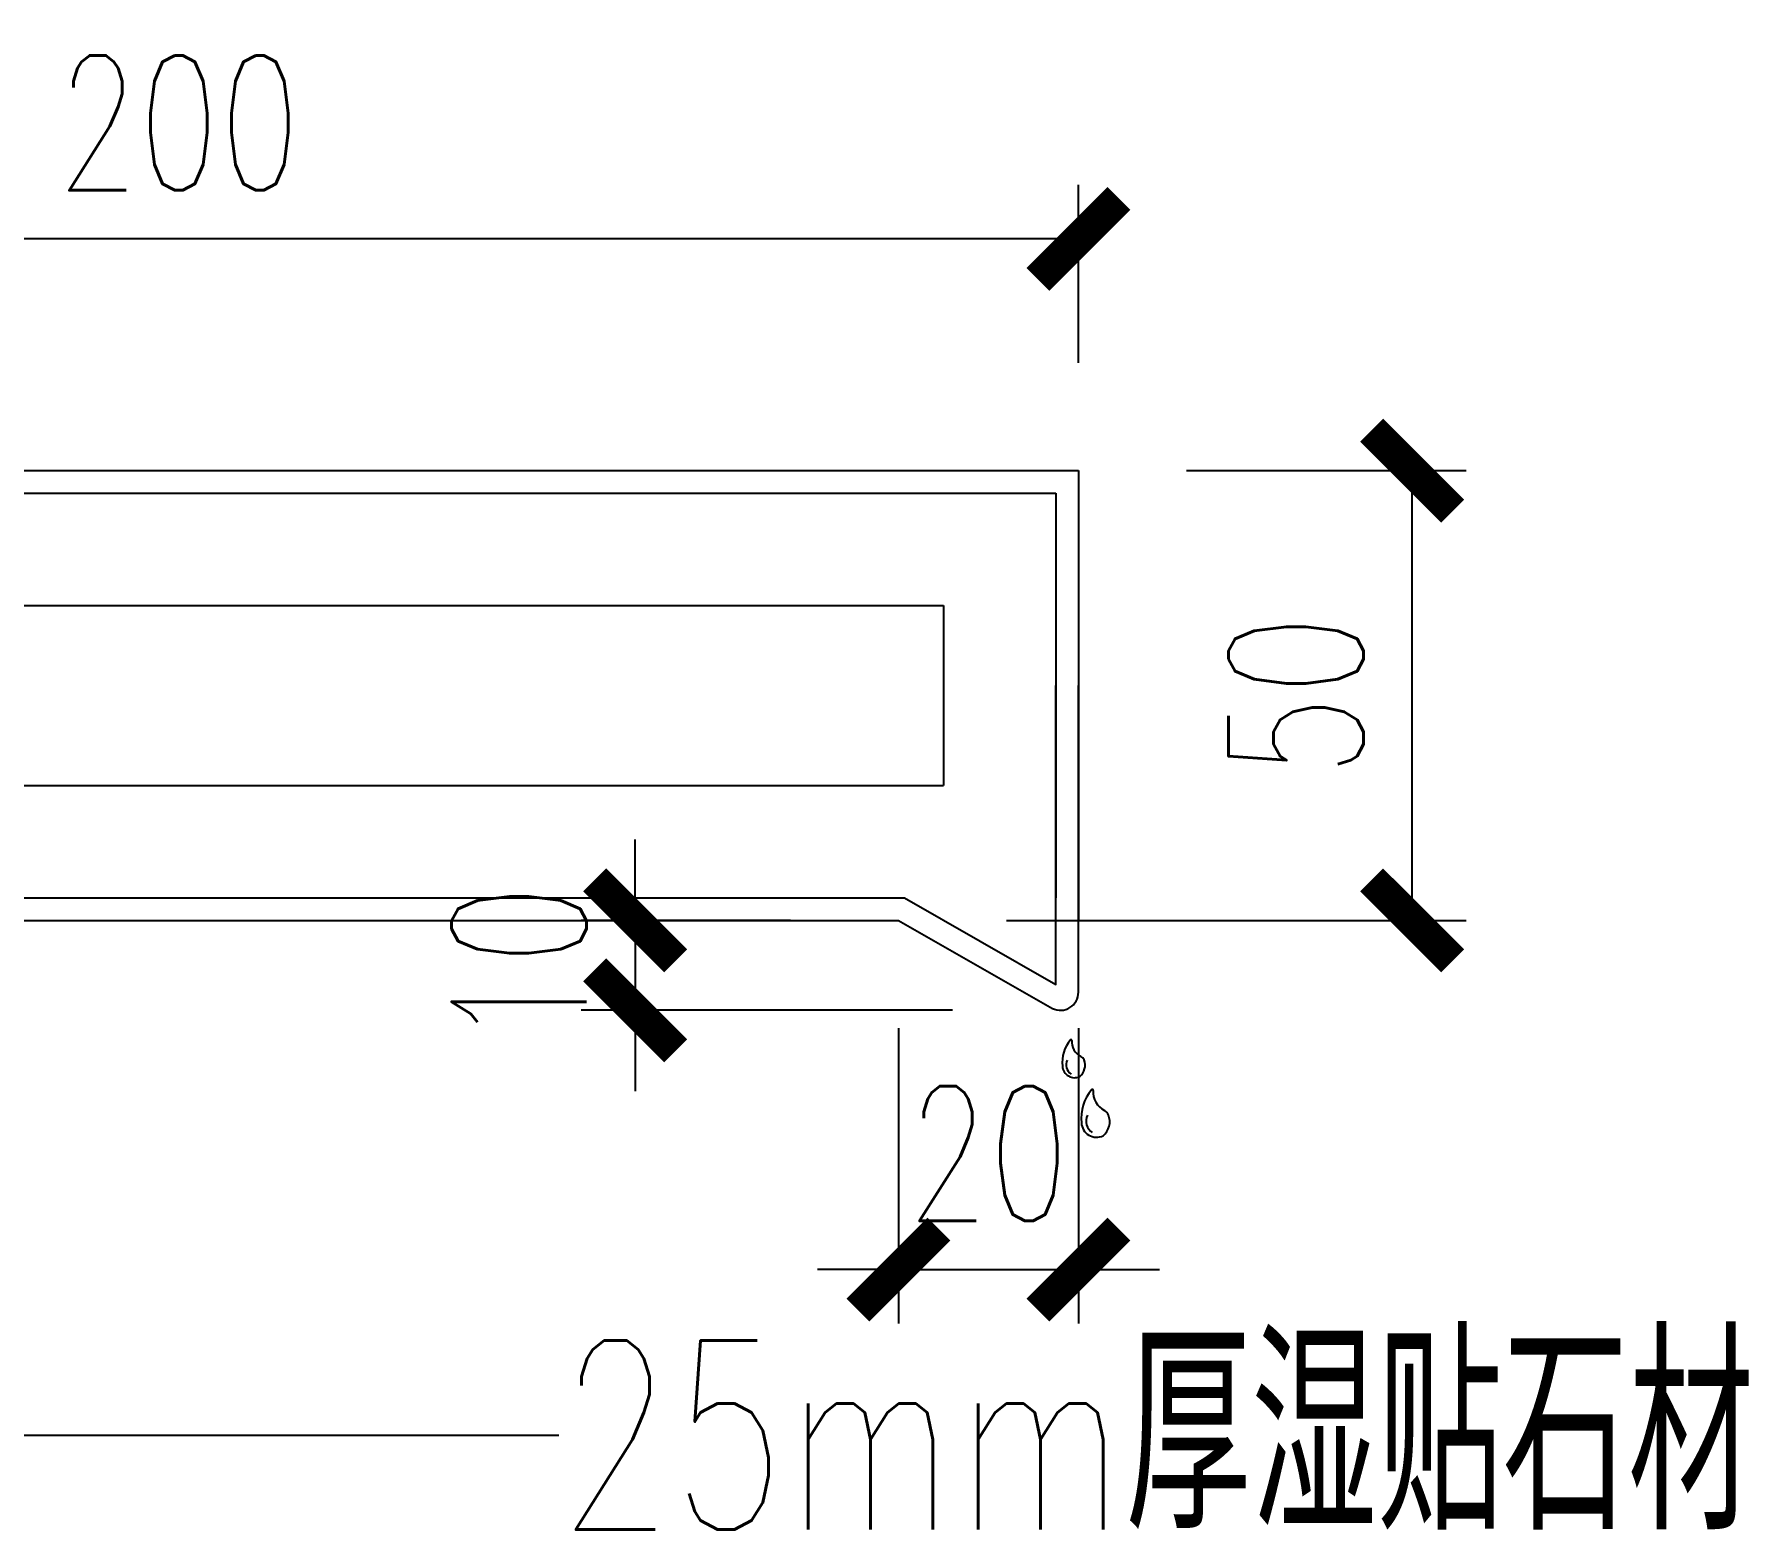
# Model space of a CAD drawing. Extents: x -202236 to 1002404, y -663931 to 1550022.
# Drawn here: x 24091.1 to 24281.6, y -356616.4 to -356450.2 of the extents above; entities that cross this region are included whole.
import ezdxf
from ezdxf.enums import TextEntityAlignment as Align

# ---------------------------------------------------------------- set-up
doc = ezdxf.new("R2010")
doc.units = 0
for name, color, linetype in [('!ZN3-玻璃幕墙-4', 4, 'Continuous'), ('!ZN3-铝板幕墙-3', 3, 'Continuous'), ('!ZN4-辅助材料-1', 1, 'Continuous'), ('!ZN5-铝材断面-6', 6, 'Continuous'), ('DIM', 173, 'Continuous'), ('TEXT', 7, 'Continuous')]:
    doc.layers.add(name, color=color, linetype=linetype)
doc.styles.add('DHTEXT-1', font='ROMANS.shx', dxfattribs={"width": 0.7, "bigfont": 'CHINESE.shx'})
doc.dimstyles.new('ZN6', dxfattribs={"dimscale": 6, "dimtxt": 2.5, "dimasz": 1.5, "dimexe": 1, "dimexo": 2, "dimgap": 0.9, "dimtad": 1, "dimdec": 0, "dimdsep": 46, "dimtxsty": 'DHTEXT-1', "dimblk": 'ARCHTICK', "dimcen": 2.5, "dimclrd": 173, "dimclre": 173, "dimclrt": 7, "dimazin": 2, "dimtfac": 1, "dimtdec": 1, "dimtix": 1, "dimtmove": 2, "dimatfit": 3, "dimfxl": 0, "dimtolj": 1, "dimtzin": 0, "dimarcsym": 0})

# ---------------------------------------------------------------- blocks, each defined once
blk = doc.blocks.new('20180416.09092401')
at = {"layer": '!ZN4-辅助材料-1', "color": 145}
for centre, radius, start, end in [((5.13, -9.53), 3.93, 140.0495, 186.0703), ((2.17, -7.06), 0.08, 350.823, 137.7216), ((4.09, -7.21), 1.84, 175.7812, 243.5577), ((2.88, -9.78), 1.25, 155.4041, 236.1311), ((2.13, -9.85), 1.61, 309.5965, 21.7891), ((2.88, -9.55), 0.8, 21.7891, 60.8756), ((2.57, -9.87), 1.35, 182.8889, 295.6987), ((8.22, -15.72), 4.91, 140.0495, 186.0703), ((4.53, -12.63), 0.1, 350.823, 137.7216), ((6.92, -12.81), 2.3, 175.7812, 243.5577), ((5.41, -15.75), 1, 21.7891, 60.8756), ((5.02, -16.15), 1.69, 182.8889, 295.6987), ((5.41, -16.03), 1.56, 155.4041, 236.1311), ((4.47, -16.12), 2.01, 309.5965, 21.7891)]:
    blk.add_arc(centre, radius, start, end, dxfattribs=at)
blk = doc.blocks.new('A$Cf3634199')
at = {"layer": '!ZN3-铝板幕墙-3'}
blk.add_lwpolyline([(0.98, -25), (-5, -25), (-22.11, -34.79, -0.557537), (-25, -33), (-25, -33), (-25, 1.11)], format="xyb", dxfattribs=at)
blk.add_lwpolyline([(0.98, -22.5), (-5.66, -22.5), (-22.5, -32.13), (-22.5, 1.11)], dxfattribs=at)
at = {"layer": '!ZN5-铝材断面-6'}
blk.add_point((-25, -25), dxfattribs=at)
at = {"layer": '!ZN3-玻璃幕墙-4', "xscale": -1}
blk.add_blockref('20180416.09092401', (-22, -31.27), dxfattribs=at)
blk = doc.blocks.new('20250915170125')
at = {"layer": '!ZN3-铝板幕墙-3', "ltscale": 80}
for p, q in [((-199, -15), (-199, 0)), ((-199, -50), (-199, -35))]:
    blk.add_line(p, q, dxfattribs=at)
at = {"layer": '!ZN3-铝板幕墙-3'}
for points in [[(-199, 0), (0, 0)], [(0, 0), (0, -50)], [(-199, -2.5), (-2.5, -2.5)], [(-2.5, -2.5), (-2.5, -47.5)], [(-199, -15), (-15, -15)], [(-15, -15), (-15, -35)], [(-199, -35), (-15, -35)], [(-199, -47.5), (-19.34, -47.5)], [(-199, -50), (-20, -50)]]:
    blk.add_lwpolyline(points, dxfattribs=at)
at = {"layer": '!ZN3-铝板幕墙-3', "ltscale": 1000, "xscale": -1}
blk.add_blockref('A$Cf3634199', (-25, -25), dxfattribs=at)
blk = doc.blocks.new('_ArchTick')
at = {"color": 0, "linetype": 'ByBlock', "const_width": 0.4}
blk.add_lwpolyline([(-0.5, -0.5), (0.5, 0.5)], dxfattribs=at)
blk = doc.blocks.new('*D1006')
at = {"layer": 'Defpoints', "color": 0, "ltscale": 60, "transparency": 16777216}
for p in [(24007.13, -356472.93), (24007.13, -356487.68), (24207.13, -356498.69)]:
    blk.add_point(p, dxfattribs=at)
at = {"layer": 'DIM', "color": 173, "linetype": 'ByBlock', "lineweight": -2, "ltscale": 60, "transparency": 16777216}
for p, q in [((24007.13, -356475.68), (24007.13, -356466.93)), ((24207.13, -356486.69), (24207.13, -356466.93)), ((24207.13, -356472.93), (24007.13, -356472.93))]:
    blk.add_line(p, q, dxfattribs=at)
at = {"layer": 'DIM', "color": 173, "lineweight": -2, "ltscale": 60, "transparency": 16777216, "xscale": 9, "yscale": 9, "zscale": 9, "rotation": 180}
blk.add_blockref('_ArchTick', (24007.13, -356472.93), dxfattribs=at)
at = {"layer": 'DIM', "color": 173, "lineweight": -2, "ltscale": 60, "transparency": 16777216, "xscale": 9, "yscale": 9, "zscale": 9}
blk.add_blockref('_ArchTick', (24207.13, -356472.93), dxfattribs=at)
at = {"layer": 'DIM', "color": 7, "ltscale": 60, "transparency": 16777216, "insert": (24107.13, -356460.03), "char_height": 15, "attachment_point": 5, "style": 'DHTEXT-1'}
blk.add_mtext('\\A1;200', dxfattribs=at)
blk = doc.blocks.new('*D1007')
at = {"layer": 'Defpoints', "color": 0, "ltscale": 60, "transparency": 16777216}
for p in [(24207.13, -356498.69), (24244.22, -356498.69), (24187.13, -356548.69)]:
    blk.add_point(p, dxfattribs=at)
at = {"layer": 'DIM', "color": 173, "linetype": 'ByBlock', "lineweight": -2, "ltscale": 60, "transparency": 16777216}
for p, q in [((24219.13, -356498.69), (24250.22, -356498.69)), ((24244.22, -356548.69), (24244.22, -356498.69)), ((24199.13, -356548.69), (24250.22, -356548.69))]:
    blk.add_line(p, q, dxfattribs=at)
at = {"layer": 'DIM', "color": 173, "lineweight": -2, "ltscale": 60, "transparency": 16777216, "xscale": 9, "yscale": 9, "zscale": 9}
for p, rotation in [((24244.22, -356498.69), 90), ((24244.22, -356548.69), 270)]:
    blk.add_blockref('_ArchTick', p, dxfattribs=dict(at, rotation=rotation))
at = {"layer": 'DIM', "color": 7, "ltscale": 60, "transparency": 16777216, "insert": (24231.32, -356523.69), "char_height": 15, "attachment_point": 5, "rotation": 90, "style": 'DHTEXT-1'}
blk.add_mtext('\\A1;50', dxfattribs=at)
blk = doc.blocks.new('*D1008')
at = {"layer": 'Defpoints', "color": 0, "ltscale": 60, "transparency": 16777216}
for p in [(24187.13, -356548.69), (24207.13, -356548.69), (24207.13, -356587.51)]:
    blk.add_point(p, dxfattribs=at)
at = {"layer": 'DIM', "color": 173, "linetype": 'ByBlock', "lineweight": -2, "ltscale": 60, "transparency": 16777216}
for p, q in [((24187.13, -356560.69), (24187.13, -356593.51)), ((24207.13, -356560.69), (24207.13, -356593.51)), ((24187.13, -356587.51), (24178.13, -356587.51)), ((24187.13, -356587.51), (24207.13, -356587.51)), ((24207.13, -356587.51), (24216.13, -356587.51))]:
    blk.add_line(p, q, dxfattribs=at)
at = {"layer": 'DIM', "color": 173, "lineweight": -2, "ltscale": 60, "transparency": 16777216, "xscale": 9, "yscale": 9, "zscale": 9}
blk.add_blockref('_ArchTick', (24187.13, -356587.51), dxfattribs=at)
at = {"layer": 'DIM', "color": 173, "lineweight": -2, "ltscale": 60, "transparency": 16777216, "xscale": 9, "yscale": 9, "zscale": 9, "rotation": 180}
blk.add_blockref('_ArchTick', (24207.13, -356587.51), dxfattribs=at)
at = {"layer": 'DIM', "color": 7, "ltscale": 60, "transparency": 16777216, "insert": (24197.13, -356574.61), "char_height": 15, "attachment_point": 5, "style": 'DHTEXT-1'}
blk.add_mtext('\\A1;20', dxfattribs=at)
blk = doc.blocks.new('*D1009')
at = {"layer": 'Defpoints', "color": 0, "ltscale": 60, "transparency": 16777216}
for p in [(24187.13, -356548.69), (24157.86, -356558.69), (24205.13, -356558.69)]:
    blk.add_point(p, dxfattribs=at)
at = {"layer": 'DIM', "color": 173, "linetype": 'ByBlock', "lineweight": -2, "ltscale": 60, "transparency": 16777216}
for p, q in [((24157.86, -356548.69), (24157.86, -356539.69)), ((24175.13, -356548.69), (24151.86, -356548.69)), ((24157.86, -356548.69), (24157.86, -356558.69)), ((24193.13, -356558.69), (24151.86, -356558.69)), ((24157.86, -356558.69), (24157.86, -356567.69))]:
    blk.add_line(p, q, dxfattribs=at)
at = {"layer": 'DIM', "color": 173, "lineweight": -2, "ltscale": 60, "transparency": 16777216, "xscale": 9, "yscale": 9, "zscale": 9}
for p, rotation in [((24157.86, -356548.69), 270), ((24157.86, -356558.69), 90)]:
    blk.add_blockref('_ArchTick', p, dxfattribs=dict(at, rotation=rotation))
at = {"layer": 'DIM', "color": 7, "ltscale": 60, "transparency": 16777216, "insert": (24144.96, -356553.69), "char_height": 15, "attachment_point": 5, "rotation": 90, "style": 'DHTEXT-1'}
blk.add_mtext('\\A1;10', dxfattribs=at)

msp = doc.modelspace()

# ---------------------------------------------------------------- block references
at = {"layer": '!ZN3-铝板幕墙-3', "ltscale": 80}
msp.add_blockref('20250915170125', (24207.13, -356498.69), dxfattribs=at)

# ---------------------------------------------------------------- texts
at = {"layer": 'TEXT', "ltscale": 60, "style": 'DHTEXT-1', "width": 0.7}
msp.add_text('25mm厚湿贴石材', height=21, dxfattribs=at).set_placement((24149.38, -356605.91), align=Align.MIDDLE_LEFT)

# ---------------------------------------------------------------- dimensions: what is measured, and where the dimension line sits
at = {"layer": 'DIM', "ltscale": 60}
for base, p1, p2, picture, middle in [((24007.13, -356472.93), (24207.13, -356498.69), (24007.13, -356487.68), '*D1006', (24107.13, -356460.03)), ((24207.13, -356587.51), (24187.13, -356548.69), (24207.13, -356548.69), '*D1008', (24197.13, -356574.61))]:
    dim = msp.add_linear_dim(base=base, p1=p1, p2=p2, dimstyle='ZN6', dxfattribs=at)
    dim.commit()
    dim.dimension.update_dxf_attribs({"geometry": picture, "text_midpoint": middle})
for base, p2, picture, middle in [((24244.22, -356498.69), (24207.13, -356498.69), '*D1007', (24231.32, -356523.69)), ((24157.86, -356558.69), (24205.13, -356558.69), '*D1009', (24144.96, -356553.69))]:
    dim = msp.add_linear_dim(base=base, p1=(24187.13, -356548.69), p2=p2, angle=90, dimstyle='ZN6', dxfattribs=at)
    dim.commit()
    dim.dimension.update_dxf_attribs({"geometry": picture, "text_midpoint": middle})

# ---------------------------------------------------------------- leaders
at = {"layer": 'DIM'}
msp.add_leader([(24040.2, -356605.91), (24087.13, -356605.91), (24149.38, -356605.91)], dimstyle='ZN6', dxfattribs=at)

doc.saveas('drawing.dxf')
